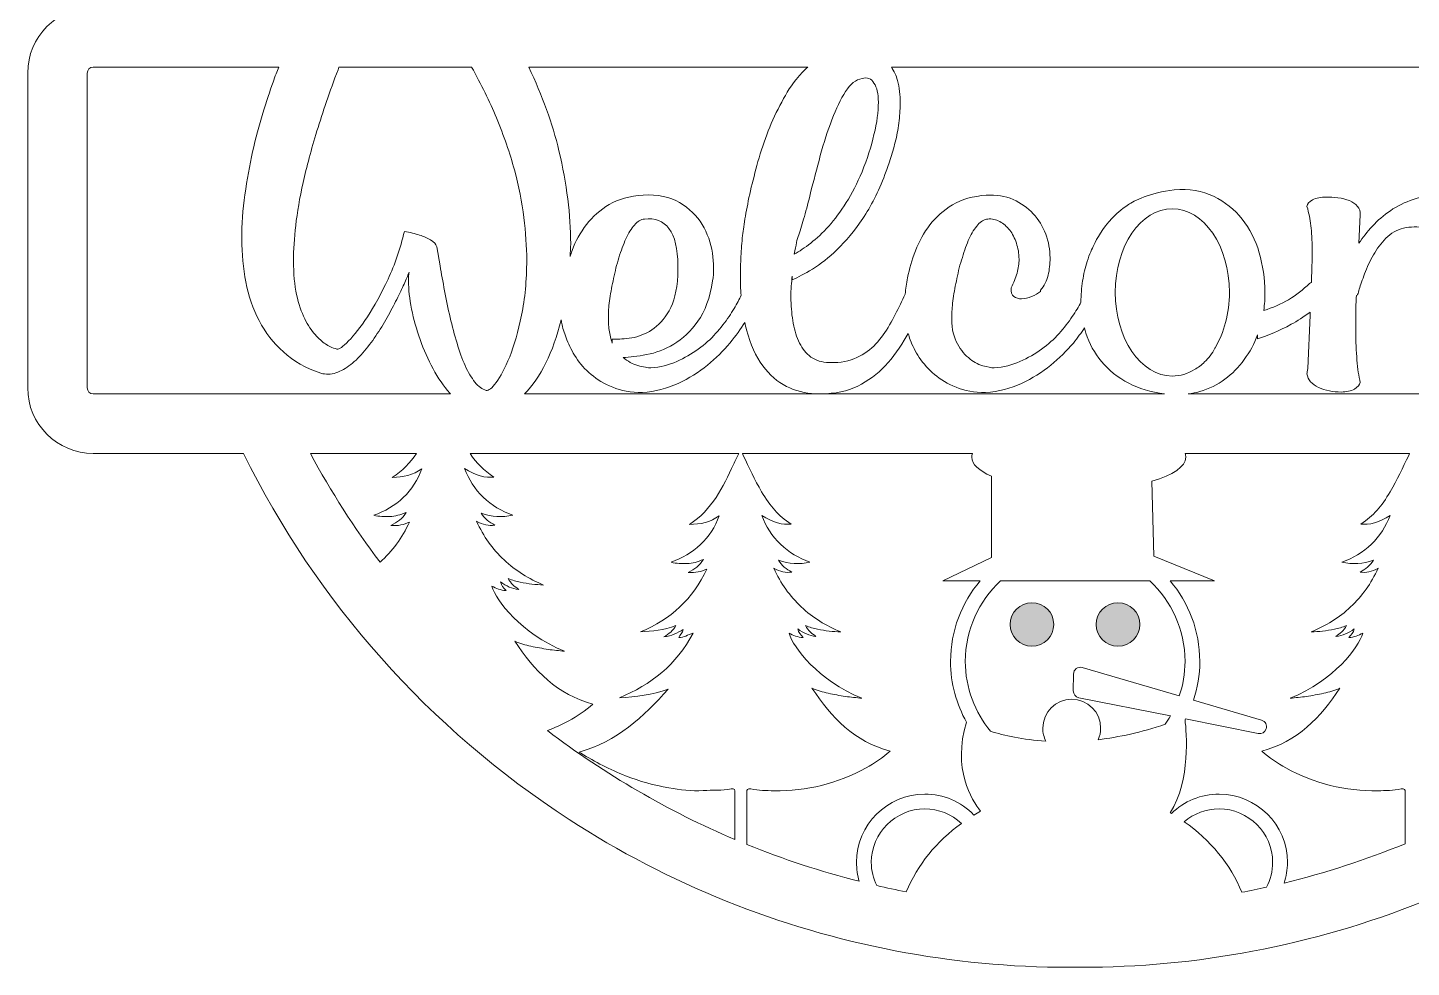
# Model space of a CAD drawing. Extents: x 64 to 1936, y -1904 to -95.
# Drawn here: x 64 to 1301, y -1904 to -1065 of the extents above; entities that cross this region are included whole.
import ezdxf

# ---------------------------------------------------------------- set-up
doc = ezdxf.new("R2010")
doc.units = 0
doc.header["$MEASUREMENT"] = 0
doc.layers.add('Layer 1', color=7, linetype='Continuous')

# ---------------------------------------------------------------- blocks, each defined once
blk = doc.blocks.new('block 2')
at = {"layer": 'Layer 1', "true_color": 0xffffff}
h = blk.add_hatch(color=7, dxfattribs=at)
h.dxf.hatch_style = 2
edge = h.paths.add_edge_path()
edge.add_spline(control_points=[(961.7, -1578.3), (950.9, -1578.3), (942.2, -1587), (942.2, -1597.7), (942.2, -1608.5), (950.9, -1617.2), (961.7, -1617.2), (972.5, -1617.2), (981.2, -1608.5), (981.2, -1597.7), (981.2, -1587), (972.5, -1578.3), (961.7, -1578.3)], knot_values=[0, 0, 0, 0, 1, 1, 1, 2, 2, 2, 3, 3, 3, 4, 4, 4, 4], degree=3, periodic=1)
h = blk.add_hatch(color=7, dxfattribs=at)
h.dxf.hatch_style = 2
edge = h.paths.add_edge_path()
edge.add_spline(control_points=[(1038.6, -1617.2), (1049.3, -1617.2), (1058.1, -1608.5), (1058.1, -1597.7), (1058.1, -1587), (1049.3, -1578.3), (1038.6, -1578.3), (1027.8, -1578.3), (1019.1, -1587), (1019.1, -1597.7), (1019.1, -1608.5), (1027.8, -1617.2), (1038.6, -1617.2)], knot_values=[0, 0, 0, 0, 1, 1, 1, 2, 2, 2, 3, 3, 3, 4, 4, 4, 4], degree=3, periodic=1)
at = {"layer": 'Layer 1', "lineweight": 0}
for points, knots in [([(1877.9, -1046.5), (1877.9, -1046.5), (1827.6, -1046.5), (1827.6, -1046.5), (1819.9, -859), (1749.7, -682.5), (1627, -541.7), (1624.5, -532.1), (1620.7, -522.5), (1615.3, -512.7), (1615.3, -512.7), (1604, -481.2), (1560.9, -473.8), (1559.8, -473.6), (1558.6, -473.4), (1557.5, -473.3), (1511.5, -467), (1517.2, -410.7), (1439, -420.5), (1408, -424.3), (1376.1, -377.2), (1335.3, -326.6), (1275.7, -252.5), (1197, -170.9), (1074.5, -229.9), (1068.3, -216), (1063.4, -202.5), (1062.1, -192.2), (1062.1, -192.2), (1062.1, -192.2), (1062.1, -192.1), (1063.8, -189.7), (1065.4, -187.1), (1066.8, -184.4), (1066.9, -184.3), (1066.9, -184.2), (1066.9, -184.1), (1068.2, -181.5), (1069.3, -178.8), (1070.3, -176), (1070.4, -175.6), (1070.6, -175.1), (1070.7, -174.7), (1070.9, -174), (1071.2, -173.3), (1071.3, -172.6), (1079.8, -140.4), (1060.7, -107.5), (1028.5, -98.9), (1014.7, -95.3), (1000.8, -96.8), (988.7, -102.2), (988.5, -102.2), (988.3, -102.3), (988.2, -102.4), (987.7, -102.6), (987.2, -102.8), (986.7, -103.1), (986.3, -103.3), (985.8, -103.5), (985.3, -103.8), (985.3, -103.8), (985.3, -103.8), (985.2, -103.8), (961.5, -116.1), (948.2, -143.2), (954.3, -170.4), (955.9, -177.8), (958.9, -184.5), (962.8, -190.4), (961.1, -200.7), (955.7, -213.9), (949, -227.5), (825.3, -162.3), (742.5, -247.3), (679.6, -320.6), (639.4, -367.4), (607.3, -409.4), (577.7, -404.6), (504.6, -392.7), (503.4, -442), (465.1, -451.6), (462.7, -452.3), (460.1, -452.7), (457.4, -453), (411.2, -457.5), (398.2, -490.2), (398.2, -490.2), (389.7, -504.3), (384.6, -518.2), (382.3, -532), (254.5, -674.5), (181.2, -854.7), (173.3, -1046.5), (173.3, -1046.5), (122.9, -1046.5), (122.9, -1046.5), (90.7, -1046.5), (64.4, -1072.8), (64.4, -1105.1), (64.4, -1105.1), (64.4, -1386.4), (64.4, -1386.4), (64.4, -1418.7), (90.7, -1445), (122.9, -1445), (122.9, -1445), (257.2, -1445), (257.2, -1445), (322.8, -1578), (423.2, -1690.8), (548.1, -1771.9), (637.3, -1829.7), (736.1, -1869.4), (839.6, -1889.2), (890.6, -1899), (942.8, -1904), (995.5, -1904), (997.2, -1904), (998.8, -1904), (1000.4, -1903.9), (1002.1, -1904), (1003.7, -1904), (1005.3, -1904), (1057.2, -1904), (1108.6, -1899.2), (1158.9, -1889.6), (1263.2, -1870), (1362.8, -1830.2), (1452.7, -1771.9), (1577.7, -1690.8), (1678, -1578), (1743.6, -1445), (1743.6, -1445), (1877.9, -1445), (1877.9, -1445), (1910.2, -1445), (1936.4, -1418.7), (1936.4, -1386.4), (1936.4, -1386.4), (1936.4, -1105.1), (1936.4, -1105.1), (1936.4, -1072.8), (1910.2, -1046.5), (1877.9, -1046.5)], [0, 0, 0, 0, 1, 1, 1, 2, 2, 2, 3, 3, 3, 4, 4, 4, 5, 5, 5, 6, 6, 6, 7, 7, 7, 8, 8, 8, 9, 9, 9, 10, 10, 10, 11, 11, 11, 12, 12, 12, 13, 13, 13, 14, 14, 14, 15, 15, 15, 16, 16, 16, 17, 17, 17, 18, 18, 18, 19, 19, 19, 20, 20, 20, 21, 21, 21, 22, 22, 22, 23, 23, 23, 24, 24, 24, 25, 25, 25, 26, 26, 26, 27, 27, 27, 28, 28, 28, 29, 29, 29, 30, 30, 30, 31, 31, 31, 32, 32, 32, 33, 33, 33, 34, 34, 34, 35, 35, 35, 36, 36, 36, 37, 37, 37, 38, 38, 38, 39, 39, 39, 40, 40, 40, 41, 41, 41, 42, 42, 42, 43, 43, 43, 44, 44, 44, 45, 45, 45, 46, 46, 46, 47, 47, 47, 48, 48, 48, 48]), ([(122.9, -1391.7), (120, -1391.7), (117.6, -1389.3), (117.6, -1386.4), (117.6, -1386.4), (117.6, -1105.1), (117.6, -1105.1), (117.6, -1102.2), (120, -1099.8), (122.9, -1099.8), (122.9, -1099.8), (288.7, -1099.8), (288.7, -1099.8), (287.2, -1103.6), (285.5, -1107.9), (283.6, -1113.4), (280.8, -1121.2), (277.7, -1130.5), (274.4, -1141.1), (271.1, -1151.8), (268.1, -1163.2), (265.4, -1175.5), (262.7, -1187.7), (260.4, -1200.5), (258.5, -1213.8), (256.6, -1227.2), (255.7, -1240.4), (255.7, -1253.5), (255.7, -1266.5), (256.9, -1279.3), (259.2, -1291.7), (261.6, -1304.2), (265.6, -1315.7), (271.1, -1326.3), (276.6, -1336.9), (283.9, -1346.2), (292.9, -1354.3), (301.8, -1362.5), (313, -1368.8), (326.4, -1373.3), (330.8, -1374.5), (335.3, -1374.4), (339.8, -1372.9), (344.4, -1371.4), (348.8, -1368.9), (353.1, -1365.6), (357.3, -1362.2), (361.5, -1358.1), (365.4, -1353.3), (369.4, -1348.5), (373.2, -1343.4), (376.8, -1337.9), (380.4, -1332.5), (383.7, -1327), (386.8, -1321.3), (389.8, -1315.7), (392.6, -1310.4), (395.1, -1305.4), (397.5, -1300.5), (399.6, -1296), (401.4, -1292.1), (403.1, -1288.2), (404.4, -1285.2), (405.2, -1283.1), (404.9, -1284.4), (404.7, -1285.6), (404.7, -1286.9), (404.7, -1288.1), (404.7, -1289.4), (404.7, -1290.8), (404.7, -1298.5), (405.6, -1306.9), (407.4, -1316), (409.2, -1325), (411.8, -1334.1), (415, -1343.2), (418.2, -1352.3), (422.1, -1361), (426.6, -1369.3), (431.1, -1377.6), (436.1, -1384.8), (441.5, -1391), (441.8, -1391.3), (442, -1391.5), (442.3, -1391.7), (442.3, -1391.7), (122.9, -1391.7), (122.9, -1391.7)], [0, 0, 0, 0, 1, 1, 1, 2, 2, 2, 3, 3, 3, 4, 4, 4, 5, 5, 5, 6, 6, 6, 7, 7, 7, 8, 8, 8, 9, 9, 9, 10, 10, 10, 11, 11, 11, 12, 12, 12, 13, 13, 13, 14, 14, 14, 15, 15, 15, 16, 16, 16, 17, 17, 17, 18, 18, 18, 19, 19, 19, 20, 20, 20, 21, 21, 21, 22, 22, 22, 23, 23, 23, 24, 24, 24, 25, 25, 25, 26, 26, 26, 27, 27, 27, 28, 28, 28, 29, 29, 29, 29]), ([(303.9, -1241.3), (305.2, -1229.7), (307.4, -1216.9), (310.5, -1202.9), (313.7, -1188.9), (317.8, -1173.5), (322.9, -1156.8), (328, -1140.1), (334.3, -1121.9), (341.7, -1102.2), (342, -1101.4), (342.2, -1100.5), (342.3, -1099.8), (342.3, -1099.8), (461, -1099.8), (461, -1099.8), (469.6, -1115.3), (477.2, -1130.5), (483.2, -1145.1), (489.9, -1161.2), (495.2, -1176.7), (499.3, -1191.6), (503.3, -1206.4), (506.1, -1220.6), (507.8, -1234.1), (509.4, -1247.5), (510.3, -1260.3), (510.3, -1272.2), (510.3, -1290.4), (508.7, -1306.8), (505.7, -1321.4), (502.6, -1336.1), (499.1, -1348.4), (495.1, -1358.5), (491, -1368.7), (487, -1376.3), (483.1, -1381.6), (479.1, -1386.8), (476.2, -1389.1), (474.2, -1388.6), (470.5, -1387.6), (467.2, -1385.2), (464, -1381.2), (460.9, -1377.3), (458, -1372.4), (455.3, -1366.5), (452.5, -1360.6), (450.1, -1353.9), (448, -1346.5), (445.8, -1339.1), (443.8, -1331.3), (441.9, -1323.4), (440, -1315.4), (438.3, -1307.5), (436.9, -1299.6), (435.4, -1291.6), (434, -1284.3), (432.9, -1277.4), (432.9, -1277.4), (429.9, -1260.3), (429.9, -1260.3), (429.3, -1257.9), (427.4, -1255.9), (424.4, -1254.2), (421.3, -1252.4), (418.1, -1251), (414.6, -1249.9), (410.5, -1248.6), (406, -1247.5), (401, -1246.6), (397.4, -1262), (392.5, -1276.3), (386.4, -1289.2), (380.3, -1302.2), (374.2, -1313.4), (368, -1322.8), (361.8, -1332.1), (356.2, -1339.4), (351.1, -1344.5), (346, -1349.7), (342.6, -1352.1), (340.9, -1351.8), (340.8, -1351.8), (339.7, -1351.5), (337.7, -1350.9), (335.7, -1350.3), (333.3, -1349), (330.4, -1347.1), (327.6, -1345.2), (324.5, -1342.4), (321.2, -1338.8), (317.9, -1335.3), (314.8, -1330.5), (311.9, -1324.6), (309, -1318.7), (306.6, -1311.5), (304.7, -1303.1), (302.8, -1294.6), (301.9, -1284.5), (301.9, -1272.6), (301.9, -1263.3), (302.5, -1252.8), (303.9, -1241.3)], [0, 0, 0, 0, 1, 1, 1, 2, 2, 2, 3, 3, 3, 4, 4, 4, 5, 5, 5, 6, 6, 6, 7, 7, 7, 8, 8, 8, 9, 9, 9, 10, 10, 10, 11, 11, 11, 12, 12, 12, 13, 13, 13, 14, 14, 14, 15, 15, 15, 16, 16, 16, 17, 17, 17, 18, 18, 18, 19, 19, 19, 20, 20, 20, 21, 21, 21, 22, 22, 22, 23, 23, 23, 24, 24, 24, 25, 25, 25, 26, 26, 26, 27, 27, 27, 28, 28, 28, 29, 29, 29, 30, 30, 30, 31, 31, 31, 32, 32, 32, 33, 33, 33, 34, 34, 34, 34]), ([(752.7, -1108.8), (747.2, -1115.4), (742.3, -1122.9), (738.1, -1131), (733.6, -1139.3), (729.7, -1147.8), (726.1, -1156.8), (722.6, -1165.8), (719.6, -1175), (716.9, -1184.2), (714.5, -1193.3), (712.2, -1202), (710.2, -1210.3), (708.4, -1218.5), (706.9, -1226.1), (705.7, -1233), (704.7, -1239.8), (703.7, -1245.6), (703.1, -1250.2), (702.5, -1256.5), (702.1, -1262.8), (701.7, -1268.9), (701.4, -1275.1), (701.2, -1280.9), (701.2, -1286.5), (701.2, -1292.5), (701.4, -1298.2), (701.9, -1303.7), (701.2, -1305.4), (700.2, -1307.1), (699.2, -1309.1), (697, -1313.2), (694.3, -1317.8), (691.1, -1322.7), (687.6, -1327.6), (683.8, -1332.7), (679.1, -1337.8), (674.6, -1342.9), (669.5, -1347.5), (663.6, -1351.7), (657.7, -1356), (651.4, -1359.7), (644.3, -1362.7), (637.2, -1366), (629.6, -1367.8), (621.3, -1368.5), (618.5, -1368.5), (614.6, -1367.8), (609.7, -1366.5), (604.8, -1365.1), (600.4, -1362.6), (596.5, -1359.2), (602.2, -1359), (609.3, -1358.2), (617.4, -1356.6), (625.6, -1355.3), (633.7, -1352), (641.6, -1347.3), (649.6, -1342.5), (656.9, -1335.7), (663.2, -1326.9), (669.7, -1317.9), (674, -1305.9), (676.4, -1290.9), (677.6, -1283.5), (677.6, -1275.1), (676.2, -1266), (674.8, -1256.8), (671.8, -1248.3), (667.1, -1240.3), (662.2, -1232.5), (655.5, -1226.1), (646.9, -1220.8), (638.4, -1215.7), (627.4, -1213.5), (614.2, -1214.2), (602.4, -1214.9), (592.2, -1217.8), (584.1, -1222.5), (575.9, -1227.4), (569.2, -1233.4), (563.7, -1240.5), (558.2, -1247.6), (554, -1255.3), (550.9, -1263.6), (550.2, -1265.5), (549.7, -1267.3), (549, -1269.1), (549.1, -1265.2), (549.6, -1261.6), (549.6, -1257.6), (549.6, -1231.9), (546.1, -1204.2), (539.1, -1174.7), (533.3, -1150.3), (524.2, -1125.4), (512.2, -1099.8), (512.2, -1099.8), (761.5, -1099.8), (761.5, -1099.8), (758.4, -1102.5), (755.5, -1105.5), (752.7, -1108.8)], [0, 0, 0, 0, 1, 1, 1, 2, 2, 2, 3, 3, 3, 4, 4, 4, 5, 5, 5, 6, 6, 6, 7, 7, 7, 8, 8, 8, 9, 9, 9, 10, 10, 10, 11, 11, 11, 12, 12, 12, 13, 13, 13, 14, 14, 14, 15, 15, 15, 16, 16, 16, 17, 17, 17, 18, 18, 18, 19, 19, 19, 20, 20, 20, 21, 21, 21, 22, 22, 22, 23, 23, 23, 24, 24, 24, 25, 25, 25, 26, 26, 26, 27, 27, 27, 28, 28, 28, 29, 29, 29, 30, 30, 30, 31, 31, 31, 32, 32, 32, 33, 33, 33, 34, 34, 34, 34]), ([(1883.2, -1386.4), (1883.2, -1389.3), (1880.8, -1391.7), (1877.9, -1391.7), (1877.9, -1391.7), (1101.4, -1391.7), (1101.4, -1391.7), (1104.9, -1391.2), (1108.4, -1390.7), (1111.7, -1389.7), (1120.1, -1387.2), (1127.4, -1383.4), (1134.1, -1378.7), (1140.6, -1373.8), (1146.5, -1368), (1151.4, -1361), (1156.5, -1354.3), (1160.3, -1347), (1163.4, -1339), (1163.4, -1339), (1163.4, -1342.5), (1163.4, -1342.5), (1172.6, -1339.8), (1182.7, -1335.4), (1193.3, -1329.6), (1198.8, -1326.6), (1204.3, -1323), (1210.4, -1318.8), (1210.4, -1318.8), (1210.4, -1321.3), (1210.4, -1321.3), (1210.4, -1321.3), (1208.1, -1369), (1208.1, -1369), (1208.1, -1370), (1207.9, -1371), (1207.7, -1371.9), (1207.5, -1372.7), (1207.5, -1373.4), (1207.5, -1373.8), (1207.7, -1376.5), (1208.8, -1378.9), (1210.6, -1380.9), (1212.4, -1382.8), (1214.9, -1384.5), (1217.7, -1386), (1220.8, -1387.4), (1223.8, -1388.4), (1227.5, -1389), (1230.9, -1389.7), (1234.4, -1390.1), (1238.1, -1390.1), (1242.7, -1390.1), (1246.8, -1389.2), (1249.8, -1387.4), (1252.9, -1385.5), (1254.7, -1383.6), (1255.1, -1381.6), (1253.7, -1376), (1252.7, -1369.4), (1252.1, -1361.5), (1251.5, -1353.7), (1251.1, -1344.9), (1251.1, -1335.1), (1251.1, -1335.1), (1251.1, -1319.1), (1251.1, -1319.1), (1251.1, -1314.4), (1251.3, -1309.3), (1251.7, -1303.8), (1252.5, -1303.5), (1253.1, -1302.5), (1253.5, -1300.8), (1253.9, -1299.1), (1254.5, -1297.2), (1255.1, -1295.3), (1256.6, -1290.9), (1258.4, -1286), (1260.6, -1280.2), (1263.1, -1274.5), (1265.9, -1269), (1269.2, -1263.6), (1272.6, -1258.2), (1276.7, -1253.6), (1281.6, -1249.7), (1286.3, -1245.8), (1292, -1243.6), (1298.5, -1242.9), (1305.2, -1242.2), (1310.9, -1242.7), (1315.3, -1244.4), (1319.8, -1246.1), (1323.3, -1248.8), (1325.9, -1252.4), (1328.6, -1256.1), (1330.4, -1260.5), (1331.4, -1265.6), (1332.4, -1270.9), (1332.8, -1276.5), (1332.8, -1282.3), (1332.8, -1289.1), (1332.6, -1296), (1332, -1303.2), (1331.6, -1310.5), (1330.8, -1317.8), (1329.8, -1325.2), (1329.2, -1331.7), (1328.4, -1338.1), (1327.6, -1344.1), (1326.5, -1350.2), (1326.1, -1356), (1326.1, -1361.5), (1326.1, -1363.9), (1326.1, -1366.3), (1326.3, -1368.7), (1326.5, -1371), (1326.9, -1373.1), (1327.6, -1375), (1327.3, -1377.7), (1328.2, -1379.9), (1330.2, -1381.7), (1332, -1383.6), (1334.3, -1385.1), (1337.3, -1386.5), (1340.2, -1387.7), (1343.4, -1388.5), (1347.1, -1389.2), (1350.7, -1389.7), (1354.2, -1390.1), (1357.5, -1390.1), (1362.5, -1390.1), (1366.6, -1389.2), (1370.1, -1387.4), (1373.5, -1385.5), (1375.4, -1383.6), (1375.8, -1381.6), (1374.7, -1377.8), (1373.9, -1373.6), (1373.3, -1368.7), (1372.7, -1363.8), (1372.3, -1358.8), (1371.9, -1353.9), (1372.1, -1350.3), (1372.3, -1346.1), (1372.9, -1341.3), (1373.3, -1336.6), (1373.9, -1331.7), (1374.5, -1326.7), (1374.5, -1326.7), (1377.8, -1304.9), (1377.8, -1304.9), (1377.8, -1304.9), (1377.8, -1306.7), (1377.8, -1306.7), (1378.2, -1305.5), (1378.6, -1304), (1379, -1302), (1379.6, -1300.1), (1380.4, -1298.1), (1381.5, -1295.9), (1382.9, -1291.6), (1384.7, -1286.7), (1386.9, -1280.9), (1389, -1275.1), (1391.8, -1269.4), (1395.3, -1263.9), (1398.7, -1258.5), (1403, -1253.8), (1407.9, -1249.7), (1412.8, -1245.6), (1418.9, -1243.4), (1426, -1242.9), (1432.7, -1242.2), (1438.4, -1242.6), (1442.7, -1244.1), (1447.2, -1245.8), (1450.6, -1248.2), (1453.3, -1251.2), (1455.7, -1254.4), (1457.5, -1258.3), (1458.6, -1262.9), (1459.6, -1267.3), (1460.2, -1272.3), (1460.2, -1277.7), (1460.2, -1282.3), (1460, -1287.2), (1459.4, -1292.5), (1459, -1297.6), (1458.3, -1302.8), (1457.7, -1307.7), (1457.3, -1313.3), (1456.7, -1318.8), (1456.3, -1324.2), (1455.7, -1329.6), (1455.5, -1335.1), (1455.5, -1340.2), (1455.5, -1347.1), (1455.9, -1353.6), (1456.9, -1359.5), (1457.7, -1365.5), (1459.6, -1370.9), (1461.8, -1375.5), (1464.2, -1380), (1467.5, -1383.8), (1471.8, -1386.5), (1476, -1389.4), (1481.5, -1391.1), (1488.5, -1391.6), (1499.2, -1392.3), (1509.2, -1391.1), (1518.4, -1387.9), (1527.5, -1384.6), (1535.6, -1380.4), (1543.2, -1374.8), (1550.5, -1369.4), (1557, -1363.2), (1562.5, -1356.3), (1566.4, -1351.5), (1569.8, -1346.8), (1572.9, -1342), (1573.1, -1342.7), (1573.1, -1343), (1573.3, -1343.6), (1575.3, -1348.6), (1578, -1353.9), (1581.6, -1359.3), (1585.1, -1364.8), (1589.5, -1369.7), (1594.8, -1374.3), (1600.3, -1379), (1606.6, -1382.8), (1614.2, -1385.8), (1621.7, -1388.9), (1630.4, -1390.4), (1640.6, -1390.6), (1652.2, -1389.7), (1663, -1387), (1672.7, -1382.4), (1682.5, -1377.8), (1691.1, -1372.4), (1698.8, -1366.1), (1706.5, -1360), (1713.2, -1353.2), (1719.1, -1346.3), (1724.8, -1339.1), (1729.7, -1332.4), (1733.6, -1326.2), (1737.4, -1320), (1740.3, -1314.7), (1742.3, -1310.3), (1744.1, -1305.9), (1745.2, -1303.2), (1745.2, -1302.3), (1745, -1301.3), (1744.1, -1300.4), (1742.7, -1299.8), (1741.3, -1299.2), (1739.7, -1298.7), (1738, -1298.6), (1736.4, -1298.2), (1734.8, -1298.2), (1733.4, -1298.4), (1731.9, -1298.6), (1731.1, -1298.9), (1730.9, -1299.2), (1730.1, -1301.6), (1728.5, -1304.9), (1726.4, -1309.1), (1724.2, -1313.2), (1721.4, -1317.8), (1718.1, -1322.7), (1714.8, -1327.6), (1710.8, -1332.7), (1706.3, -1337.8), (1701.6, -1342.9), (1696.5, -1347.5), (1690.6, -1351.7), (1684.9, -1356), (1678.4, -1359.7), (1671.5, -1362.7), (1664.4, -1366), (1656.7, -1367.8), (1648.3, -1368.5), (1645.5, -1368.5), (1641.6, -1367.8), (1636.7, -1366.5), (1631.9, -1365.1), (1627.4, -1362.6), (1623.5, -1359.2), (1629.4, -1359), (1636.3, -1358.2), (1644.5, -1356.6), (1652.8, -1355.3), (1660.7, -1352), (1668.9, -1347.3), (1676.8, -1342.5), (1683.9, -1335.7), (1690.4, -1326.9), (1696.7, -1317.9), (1701.2, -1305.9), (1703.5, -1290.9), (1704.7, -1283.5), (1704.7, -1275.1), (1703.3, -1266), (1702, -1256.8), (1699, -1248.3), (1694.1, -1240.3), (1689.4, -1232.5), (1682.7, -1226.1), (1674.2, -1220.8), (1665.4, -1215.7), (1654.4, -1213.5), (1641.2, -1214.2), (1629.4, -1214.9), (1619.4, -1217.8), (1611.3, -1222.5), (1603, -1227.4), (1596.3, -1233.4), (1590.8, -1240.5), (1585.5, -1247.6), (1581.2, -1255.3), (1578, -1263.6), (1574.7, -1271.9), (1572.5, -1279.9), (1571, -1287.7), (1569.4, -1295.5), (1568.6, -1302.6), (1568.4, -1308.8), (1568.2, -1309.1), (1568.2, -1309.1), (1568.2, -1309.4), (1567.8, -1310.5), (1567.4, -1311.3), (1567, -1312.5), (1564.1, -1317.6), (1560.9, -1323.5), (1557.2, -1330.1), (1553.3, -1336.6), (1548.7, -1342.9), (1543.6, -1348.5), (1538.3, -1354.3), (1532.6, -1359), (1526.3, -1362.7), (1520, -1366.5), (1513.1, -1367.8), (1505.5, -1367.1), (1500.9, -1366.6), (1498.4, -1363.4), (1498.4, -1357.3), (1498.4, -1353.6), (1498.8, -1349.2), (1499.6, -1344.2), (1500.2, -1339.3), (1501.1, -1334.1), (1501.9, -1328.3), (1502.9, -1320.8), (1503.9, -1313), (1504.9, -1304.9), (1505.7, -1296.7), (1506.1, -1288.4), (1506.1, -1279.9), (1506.1, -1271.2), (1505.5, -1263.1), (1504.1, -1255.1), (1502.7, -1247.3), (1499.8, -1240.3), (1496.2, -1234.4), (1492.3, -1228.5), (1487, -1223.5), (1480.3, -1220), (1473.4, -1216.4), (1464.9, -1214.4), (1454.3, -1214.2), (1444.1, -1214.2), (1435, -1215.7), (1426.8, -1218.6), (1418.7, -1221.3), (1411.6, -1225.1), (1405.5, -1229.7), (1399.2, -1234.1), (1393.9, -1239.2), (1389.4, -1244.9), (1384.9, -1250.7), (1381.3, -1256.3), (1378.4, -1261.7), (1378.4, -1261.7), (1378.4, -1263.4), (1378.4, -1263.4), (1377.4, -1256.8), (1375.8, -1250.5), (1373.5, -1244.6), (1371.3, -1238.8), (1368.2, -1233.6), (1364.2, -1229.1), (1360.1, -1224.7), (1355, -1221.3), (1349.1, -1218.6), (1343, -1215.9), (1335.7, -1214.4), (1326.9, -1214.2), (1318, -1214.2), (1309.9, -1215.6), (1302.3, -1218.1), (1295, -1220.5), (1288.1, -1223.9), (1282, -1228.1), (1275.9, -1232.2), (1270.6, -1236.8), (1265.9, -1241.9), (1261.2, -1247), (1257.2, -1252.1), (1253.9, -1257.1), (1253.9, -1257.1), (1255.1, -1231.9), (1255.1, -1231.9), (1255.3, -1228.8), (1254.5, -1226.3), (1252.7, -1224.2), (1250.7, -1222), (1248.2, -1220.5), (1245.4, -1219.1), (1242.3, -1217.9), (1238.9, -1217.1), (1235.2, -1216.6), (1231.5, -1216.1), (1227.9, -1215.9), (1224.6, -1215.9), (1219.9, -1215.9), (1215.9, -1216.7), (1212.4, -1218.5), (1209.2, -1220.2), (1207.5, -1222), (1207.5, -1224.2), (1208.4, -1227.3), (1209, -1230.2), (1209.6, -1233), (1210, -1235.8), (1210.6, -1238.6), (1211, -1241.5), (1211.4, -1244.4), (1211.6, -1247.6), (1211.8, -1251.2), (1212, -1254.6), (1212.2, -1258.7), (1212.2, -1263.4), (1212.2, -1269.7), (1212, -1277.5), (1211.6, -1286.7), (1211.6, -1288.4), (1211.6, -1290.4), (1211.4, -1292.3), (1210.8, -1292.5), (1210.2, -1292.8), (1209.8, -1293.1), (1204.1, -1298.7), (1197.8, -1303.5), (1191.1, -1307.6), (1184.1, -1311.5), (1176.8, -1314.7), (1168.9, -1317.4), (1169.3, -1314.5), (1169.5, -1311.8), (1169.7, -1309.1), (1169.9, -1306.5), (1169.9, -1303.7), (1169.9, -1300.8), (1169.9, -1288.7), (1168.1, -1277.2), (1164.8, -1265.6), (1161.4, -1254.3), (1156.3, -1244.2), (1149.6, -1235.6), (1142.6, -1226.9), (1134.3, -1220.2), (1124.1, -1215.2), (1114, -1210.3), (1102.2, -1208.4), (1088.9, -1209.6), (1067.1, -1211.6), (1052.3, -1219.8), (1048.1, -1222.5), (1040.9, -1227.1), (1036.5, -1231.6), (1033.5, -1234.7), (1024.5, -1244), (1020, -1252.9), (1016.9, -1259), (1015.5, -1261.8), (1013.2, -1266.9), (1011, -1273.4), (1009.2, -1278.9), (1008, -1284.7), (1007, -1290.9), (1006, -1297), (1005.5, -1303.5), (1005.5, -1309.8), (1003.5, -1313.9), (1000.9, -1318.1), (997.8, -1322.7), (994.6, -1327.6), (990.5, -1332.7), (986, -1337.8), (981.3, -1342.9), (976.3, -1347.5), (970.4, -1351.7), (964.7, -1356), (958.2, -1359.7), (951, -1362.7), (944.1, -1366), (936.4, -1367.8), (928, -1368.5), (925.6, -1368.5), (922.2, -1367.8), (917.7, -1366.6), (913.2, -1365.3), (908.9, -1362.9), (904.9, -1359.3), (900.6, -1355.8), (897.1, -1351), (894.1, -1344.9), (891, -1338.8), (889.8, -1331), (890.2, -1321.3), (890.2, -1317.2), (890.6, -1312.3), (891.4, -1306.5), (892.2, -1300.8), (893.3, -1294.8), (894.7, -1288.6), (895.9, -1282.3), (897.5, -1276), (899.6, -1269.9), (901.4, -1263.6), (903.4, -1258), (905.7, -1252.9), (907.9, -1248), (910.6, -1243.9), (913.4, -1240.7), (916, -1237.5), (919.1, -1235.8), (922.2, -1235.6), (926, -1235.2), (929.5, -1235.9), (932.9, -1237.8), (936.4, -1239.7), (939.2, -1242.2), (941.9, -1245.4), (944.3, -1248.7), (946.4, -1252.6), (947.8, -1257.1), (949.4, -1261.6), (950.2, -1266.3), (950.2, -1271.4), (950.2, -1275.3), (949.6, -1279.6), (948.4, -1283.8), (947.2, -1288.2), (945.3, -1292.6), (943.1, -1297), (942.9, -1300.8), (943.7, -1303.3), (945.5, -1304.7), (947.4, -1306.2), (949.8, -1306.9), (952.5, -1306.9), (955.3, -1306.7), (958.4, -1306), (961.4, -1304.7), (964.5, -1303.5), (967.1, -1302), (969.5, -1300.3), (969.5, -1300.3), (969.5, -1299.2), (969.5, -1299.2), (972.8, -1295.2), (975, -1290.8), (976.3, -1285.8), (977.3, -1280.9), (977.9, -1275.7), (977.9, -1270.1), (977.9, -1263.1), (976.7, -1256), (974, -1249), (971.4, -1242.2), (967.7, -1236.1), (962.8, -1230.8), (958, -1225.6), (952.1, -1221.3), (944.9, -1218.1), (937.8, -1215), (929.9, -1213.7), (920.9, -1214.2), (909.1, -1215.2), (899.2, -1217.9), (890.8, -1222.9), (882.7, -1227.6), (876, -1233.7), (870.5, -1240.7), (865.2, -1247.8), (860.9, -1255.6), (857.7, -1263.9), (854.4, -1272.3), (852.2, -1280.2), (850.5, -1288), (849.7, -1293.3), (848.9, -1298.1), (848.5, -1302.6), (848.1, -1303.5), (847.5, -1304.2), (847.3, -1305), (845.9, -1307.9), (844.7, -1310.8), (843.2, -1314), (840, -1320.1), (836.7, -1326.2), (833.3, -1332.4), (829.6, -1338.6), (825.3, -1344.2), (820.4, -1349), (815.6, -1353.7), (809.5, -1357.5), (802.7, -1360.4), (795.8, -1363.2), (787.7, -1364.3), (778.1, -1363.6), (771.8, -1363.1), (766.7, -1361), (762.7, -1357.6), (758.6, -1354.1), (755.6, -1349.7), (753.1, -1344.4), (750.7, -1339), (749, -1333), (748, -1326.2), (747, -1319.5), (746.4, -1312.5), (746.4, -1305.4), (746.4, -1302), (746.4, -1298.7), (746.6, -1295.5), (747, -1292.5), (747.2, -1289.4), (747.6, -1286.5), (747.6, -1286.5), (747.6, -1289.9), (747.6, -1289.9), (752.7, -1287.7), (758.6, -1284.5), (765.7, -1280.2), (772.8, -1275.8), (780.2, -1270.1), (787.7, -1262.8), (795.4, -1255.3), (803, -1246.3), (810.5, -1235.2), (817.8, -1224.4), (824.5, -1211.3), (830.4, -1195.9), (831.8, -1191.8), (833.5, -1187.4), (835.1, -1182.5), (836.7, -1177.5), (838.1, -1172.3), (839.6, -1166.8), (841, -1161.4), (842, -1155.8), (842.8, -1149.9), (843.6, -1143.9), (844, -1138.2), (844, -1132.2), (844, -1124.9), (843.2, -1118.1), (841.6, -1111.7), (840.5, -1107.2), (838.5, -1103.3), (836.1, -1099.8), (836.1, -1099.8), (1877.9, -1099.8), (1877.9, -1099.8), (1880.8, -1099.8), (1883.2, -1102.2), (1883.2, -1105.1), (1883.2, -1105.1), (1883.2, -1386.4), (1883.2, -1386.4)], [0, 0, 0, 0, 1, 1, 1, 2, 2, 2, 3, 3, 3, 4, 4, 4, 5, 5, 5, 6, 6, 6, 7, 7, 7, 8, 8, 8, 9, 9, 9, 10, 10, 10, 11, 11, 11, 12, 12, 12, 13, 13, 13, 14, 14, 14, 15, 15, 15, 16, 16, 16, 17, 17, 17, 18, 18, 18, 19, 19, 19, 20, 20, 20, 21, 21, 21, 22, 22, 22, 23, 23, 23, 24, 24, 24, 25, 25, 25, 26, 26, 26, 27, 27, 27, 28, 28, 28, 29, 29, 29, 30, 30, 30, 31, 31, 31, 32, 32, 32, 33, 33, 33, 34, 34, 34, 35, 35, 35, 36, 36, 36, 37, 37, 37, 38, 38, 38, 39, 39, 39, 40, 40, 40, 41, 41, 41, 42, 42, 42, 43, 43, 43, 44, 44, 44, 45, 45, 45, 46, 46, 46, 47, 47, 47, 48, 48, 48, 49, 49, 49, 50, 50, 50, 51, 51, 51, 52, 52, 52, 53, 53, 53, 54, 54, 54, 55, 55, 55, 56, 56, 56, 57, 57, 57, 58, 58, 58, 59, 59, 59, 60, 60, 60, 61, 61, 61, 62, 62, 62, 63, 63, 63, 64, 64, 64, 65, 65, 65, 66, 66, 66, 67, 67, 67, 68, 68, 68, 69, 69, 69, 70, 70, 70, 71, 71, 71, 72, 72, 72, 73, 73, 73, 74, 74, 74, 75, 75, 75, 76, 76, 76, 77, 77, 77, 78, 78, 78, 79, 79, 79, 80, 80, 80, 81, 81, 81, 82, 82, 82, 83, 83, 83, 84, 84, 84, 85, 85, 85, 86, 86, 86, 87, 87, 87, 88, 88, 88, 89, 89, 89, 90, 90, 90, 91, 91, 91, 92, 92, 92, 93, 93, 93, 94, 94, 94, 95, 95, 95, 96, 96, 96, 97, 97, 97, 98, 98, 98, 99, 99, 99, 100, 100, 100, 101, 101, 101, 102, 102, 102, 103, 103, 103, 104, 104, 104, 105, 105, 105, 106, 106, 106, 107, 107, 107, 108, 108, 108, 109, 109, 109, 110, 110, 110, 111, 111, 111, 112, 112, 112, 113, 113, 113, 114, 114, 114, 115, 115, 115, 116, 116, 116, 117, 117, 117, 118, 118, 118, 119, 119, 119, 120, 120, 120, 121, 121, 121, 122, 122, 122, 123, 123, 123, 124, 124, 124, 125, 125, 125, 126, 126, 126, 127, 127, 127, 128, 128, 128, 129, 129, 129, 130, 130, 130, 131, 131, 131, 132, 132, 132, 133, 133, 133, 134, 134, 134, 135, 135, 135, 136, 136, 136, 137, 137, 137, 138, 138, 138, 139, 139, 139, 140, 140, 140, 141, 141, 141, 142, 142, 142, 143, 143, 143, 144, 144, 144, 145, 145, 145, 146, 146, 146, 147, 147, 147, 148, 148, 148, 149, 149, 149, 150, 150, 150, 151, 151, 151, 152, 152, 152, 153, 153, 153, 154, 154, 154, 155, 155, 155, 156, 156, 156, 157, 157, 157, 158, 158, 158, 159, 159, 159, 160, 160, 160, 161, 161, 161, 162, 162, 162, 163, 163, 163, 164, 164, 164, 165, 165, 165, 166, 166, 166, 167, 167, 167, 168, 168, 168, 169, 169, 169, 170, 170, 170, 171, 171, 171, 172, 172, 172, 173, 173, 173, 174, 174, 174, 175, 175, 175, 176, 176, 176, 177, 177, 177, 178, 178, 178, 179, 179, 179, 180, 180, 180, 181, 181, 181, 182, 182, 182, 183, 183, 183, 184, 184, 184, 185, 185, 185, 186, 186, 186, 187, 187, 187, 188, 188, 188, 189, 189, 189, 190, 190, 190, 191, 191, 191, 192, 192, 192, 193, 193, 193, 194, 194, 194, 195, 195, 195, 196, 196, 196, 197, 197, 197, 198, 198, 198, 199, 199, 199, 200, 200, 200, 201, 201, 201, 202, 202, 202, 203, 203, 203, 204, 204, 204, 205, 205, 205, 206, 206, 206, 207, 207, 207, 208, 208, 208, 209, 209, 209, 210, 210, 210, 211, 211, 211, 212, 212, 212, 213, 213, 213, 214, 214, 214, 215, 215, 215, 216, 216, 216, 217, 217, 217, 218, 218, 218, 219, 219, 219, 220, 220, 220, 221, 221, 221, 222, 222, 222, 223, 223, 223, 224, 224, 224, 225, 225, 225, 226, 226, 226, 227, 227, 227, 228, 228, 228, 228]), ([(824.5, -1131.2), (824.5, -1139.7), (823.3, -1149.2), (820.6, -1160.1), (818.2, -1170.7), (814.5, -1181.8), (809.9, -1193.3), (805.6, -1203.7), (800.9, -1212.8), (795.8, -1220.8), (790.7, -1229), (785.5, -1235.9), (780.2, -1241.9), (774.7, -1248), (769.4, -1252.9), (764.1, -1257), (758.8, -1261.1), (753.7, -1264.5), (749.3, -1267), (750.3, -1262.9), (750.9, -1259.4), (751.3, -1256.6), (751.9, -1254.1), (752.5, -1251.7), (753.5, -1249.7), (754.9, -1244.9), (756.6, -1239.5), (758.4, -1233.2), (760.2, -1226.9), (762.1, -1220), (763.9, -1212.2), (766.5, -1201.6), (769.6, -1190.6), (772.6, -1178.9), (775.7, -1167.4), (779.2, -1156.7), (783, -1146.8), (786.7, -1137), (790.7, -1128.5), (795.2, -1121.7), (799.5, -1114.9), (804.4, -1111), (809.9, -1110), (814.5, -1108.6), (818.2, -1110.1), (820.6, -1114.1), (823.3, -1118), (824.5, -1123.7), (824.5, -1131.2)], [0, 0, 0, 0, 1, 1, 1, 2, 2, 2, 3, 3, 3, 4, 4, 4, 5, 5, 5, 6, 6, 6, 7, 7, 7, 8, 8, 8, 9, 9, 9, 10, 10, 10, 11, 11, 11, 12, 12, 12, 13, 13, 13, 14, 14, 14, 15, 15, 15, 16, 16, 16, 16]), ([(583.3, -1321.3), (583.3, -1317.2), (583.7, -1312.3), (584.5, -1306.5), (585.5, -1300.8), (586.5, -1294.8), (587.9, -1288.6), (589.2, -1282.3), (590.8, -1276.2), (592.6, -1270.1), (594.5, -1263.8), (596.7, -1258.2), (598.9, -1253.2), (601.2, -1248.2), (603.8, -1244.1), (606.5, -1240.9), (609.3, -1237.6), (612.4, -1235.9), (615.4, -1235.6), (625, -1234.4), (632.3, -1237.3), (637.4, -1244.1), (642.7, -1251), (645.3, -1262.1), (645.3, -1277.3), (645.3, -1277.3), (645.3, -1284.1), (645.3, -1284.1), (645.3, -1286.3), (645.1, -1288.7), (644.9, -1291.1), (643.7, -1303.7), (640.6, -1313.3), (635.9, -1320.3), (631.1, -1327.4), (625.8, -1332.5), (619.9, -1335.9), (614, -1339.3), (607.9, -1341.3), (601.8, -1342), (595.7, -1342.7), (590.8, -1343), (586.7, -1342.9), (586.7, -1342.9), (586.7, -1346.3), (586.7, -1346.3), (585.5, -1342.7), (584.5, -1339), (583.9, -1334.9), (583.3, -1330.8), (583.1, -1326.2), (583.3, -1321.3)], [0, 0, 0, 0, 1, 1, 1, 2, 2, 2, 3, 3, 3, 4, 4, 4, 5, 5, 5, 6, 6, 6, 7, 7, 7, 8, 8, 8, 9, 9, 9, 10, 10, 10, 11, 11, 11, 12, 12, 12, 13, 13, 13, 14, 14, 14, 15, 15, 15, 16, 16, 16, 17, 17, 17, 17]), ([(1036.1, -1301.1), (1036.1, -1259.7), (1059, -1226.3), (1087.1, -1226.3), (1115.4, -1226.3), (1138.2, -1259.7), (1138.2, -1301.1), (1138.2, -1320), (1133.3, -1337.3), (1125.4, -1350.5), (1125.4, -1350.7), (1125.4, -1350.8), (1125.2, -1351), (1122.7, -1355.8), (1119.7, -1359.9), (1116, -1363.2), (1113.4, -1366), (1110.3, -1368.2), (1107.1, -1369.9), (1101, -1373.8), (1094.2, -1375.8), (1087.1, -1375.8), (1059, -1375.8), (1036.1, -1342.4), (1036.1, -1301.1)], [0, 0, 0, 0, 1, 1, 1, 2, 2, 2, 3, 3, 3, 4, 4, 4, 5, 5, 5, 6, 6, 6, 7, 7, 7, 8, 8, 8, 8]), ([(1048.3, -1382.3), (1057.2, -1387.1), (1067.9, -1390), (1080.1, -1391.7), (1080.1, -1391.7), (508.4, -1391.7), (508.4, -1391.7), (515.5, -1384.4), (521.8, -1375.3), (527.4, -1364.1), (533, -1353.1), (537.4, -1340), (541.1, -1325.7), (541.3, -1326.9), (541.6, -1328.3), (542, -1330.1), (542.8, -1334.1), (544.2, -1338.6), (546.2, -1343.6), (548.1, -1348.6), (550.9, -1353.9), (554.4, -1359.3), (557.8, -1364.8), (562.3, -1369.7), (567.8, -1374.3), (573.1, -1379), (579.6, -1382.8), (587.1, -1385.8), (594.5, -1388.9), (603.4, -1390.4), (613.6, -1390.6), (625.2, -1389.7), (635.7, -1387), (645.5, -1382.4), (655.3, -1377.8), (664, -1372.4), (671.8, -1366.1), (679.3, -1360), (686.2, -1353.2), (691.9, -1346.3), (697.2, -1339.8), (701.4, -1333.7), (705.1, -1327.9), (705.7, -1330.1), (706.1, -1332.5), (706.7, -1334.6), (710.2, -1347.6), (715.1, -1358.3), (721.2, -1366.6), (727.3, -1375), (734.4, -1381.1), (742.3, -1385.1), (750.5, -1389), (759, -1391.3), (768.2, -1391.6), (781.4, -1392.1), (793, -1390.4), (802.5, -1386.3), (812.1, -1382.3), (820.6, -1376.5), (828, -1369.4), (835.1, -1362.1), (841.8, -1353.6), (847.7, -1343.7), (848.9, -1341.9), (849.9, -1339.8), (851.2, -1337.8), (851.8, -1339.8), (852.2, -1341.3), (853, -1343.6), (854.8, -1348.6), (857.7, -1353.9), (861.1, -1359.3), (864.8, -1364.8), (869.3, -1369.7), (874.6, -1374.3), (880, -1379), (886.4, -1382.8), (893.9, -1385.8), (901.4, -1388.9), (910.1, -1390.4), (920.3, -1390.6), (931.9, -1389.7), (942.7, -1387), (952.5, -1382.4), (962, -1377.8), (970.8, -1372.4), (978.5, -1366.1), (986.2, -1360), (992.9, -1353.2), (998.8, -1346.3), (1002.5, -1341.5), (1005.8, -1337.1), (1008.8, -1332.7), (1009.2, -1334.4), (1009.4, -1335.9), (1009.8, -1337.4), (1012.9, -1346.8), (1017.6, -1355.3), (1023.9, -1362.7), (1030.2, -1370.4), (1038.3, -1377), (1048.3, -1382.3)], [0, 0, 0, 0, 1, 1, 1, 2, 2, 2, 3, 3, 3, 4, 4, 4, 5, 5, 5, 6, 6, 6, 7, 7, 7, 8, 8, 8, 9, 9, 9, 10, 10, 10, 11, 11, 11, 12, 12, 12, 13, 13, 13, 14, 14, 14, 15, 15, 15, 16, 16, 16, 17, 17, 17, 18, 18, 18, 19, 19, 19, 20, 20, 20, 21, 21, 21, 22, 22, 22, 23, 23, 23, 24, 24, 24, 25, 25, 25, 26, 26, 26, 27, 27, 27, 28, 28, 28, 29, 29, 29, 30, 30, 30, 31, 31, 31, 32, 32, 32, 33, 33, 33, 34, 34, 34, 34]), ([(388, -1501.3), (392.8, -1501), (397.5, -1500), (402.6, -1497.6), (399.3, -1503.4), (394.6, -1506.2), (389, -1509.3), (395.5, -1509.8), (400.6, -1508.7), (405.6, -1506.2), (399, -1520.5), (390.1, -1532.4), (379.2, -1542.1), (356.2, -1511.5), (335.4, -1479.1), (317, -1445), (317, -1445), (411.9, -1445), (411.9, -1445), (406.1, -1453.1), (399.3, -1460.5), (390.2, -1466.4), (400, -1466.2), (408.8, -1464.5), (416.6, -1458.6), (413.2, -1468.7), (407.5, -1477.1), (400, -1484.3), (392.5, -1491.5), (383.6, -1496.6), (373.7, -1500.2), (378.5, -1501.4), (383.2, -1501.5), (388, -1501.3)], [0, 0, 0, 0, 1, 1, 1, 2, 2, 2, 3, 3, 3, 4, 4, 4, 5, 5, 5, 6, 6, 6, 7, 7, 7, 8, 8, 8, 9, 9, 9, 10, 10, 10, 11, 11, 11, 11]), ([(682.2, -1500.6), (678.8, -1510.7), (673.1, -1519.1), (665.6, -1526.3), (658.1, -1533.5), (649.1, -1538.6), (639.3, -1542.1), (644.1, -1543.4), (648.8, -1543.5), (653.5, -1543.3), (658.4, -1543), (663.1, -1542), (668.2, -1539.6), (664.9, -1545.3), (660.2, -1548.2), (654.6, -1551.2), (661.1, -1551.7), (666.2, -1550.7), (671.2, -1548.2), (658.9, -1574.8), (639.2, -1593.4), (611.9, -1604.2), (622.5, -1603.8), (633, -1602.9), (643.5, -1598.7), (641, -1603.5), (637.5, -1606), (632.9, -1608.8), (639.8, -1607.9), (645, -1605.4), (650.1, -1602.1), (649.8, -1605.3), (647.2, -1606.8), (646.2, -1609.4), (650.7, -1609.4), (654.2, -1607.1), (658.9, -1605.5), (644.2, -1634), (621.1, -1651.4), (593.1, -1663.3), (607.9, -1662.3), (622.5, -1660.5), (636.6, -1655.5), (614.6, -1680.3), (590.7, -1702.3), (557.3, -1711.7), (557.6, -1712.2), (558.2, -1712.4), (558.7, -1712.7), (571.4, -1720.6), (584.7, -1727.3), (598.6, -1732.9), (611.1, -1737.9), (624.1, -1741.4), (637.2, -1743.6), (647.4, -1745.3), (657.6, -1746.9), (668.1, -1746.1), (676.4, -1745.5), (684.8, -1746.2), (693, -1744.7), (696, -1744.1), (696.4, -1745.3), (696.4, -1747.9), (696.3, -1761.8), (696.3, -1775.8), (696.3, -1789.8), (636.7, -1764.5), (580.4, -1731.8), (528.9, -1692.6), (535.3, -1690.1), (541.7, -1687.2), (547.9, -1683.8), (555.5, -1679.6), (562.7, -1674.9), (569.5, -1668.9), (537.6, -1660.5), (516.9, -1638.7), (499.6, -1612.7), (504.4, -1614.6), (509.2, -1616.2), (514.1, -1617.2), (519.2, -1618.3), (524.3, -1619.2), (529.5, -1620), (534.4, -1620.7), (539.3, -1621.1), (544.2, -1621.7), (504.8, -1605.5), (483, -1576.5), (479.1, -1563.5), (482.9, -1565.4), (486.8, -1567.3), (491.8, -1567.4), (489.5, -1565), (487.6, -1563.1), (486.9, -1559.6), (492, -1563.6), (497.2, -1565.8), (503.1, -1566.4), (499.6, -1563.8), (496.1, -1561.3), (493.8, -1556.7), (497.6, -1558.2), (501, -1559.4), (504.5, -1560), (508, -1560.6), (511.5, -1561.3), (515, -1561.7), (518.4, -1562.1), (521.9, -1562.2), (525.3, -1562.5), (512.1, -1557), (500.3, -1549.7), (490, -1540), (479.8, -1530.4), (471.6, -1519.3), (465.5, -1505.5), (471.2, -1508.7), (476.3, -1509.8), (481.7, -1509), (476.8, -1506.3), (472.5, -1503.3), (469.7, -1498.3), (479, -1501.8), (488.3, -1502), (497.8, -1500.2), (487.9, -1496.4), (479, -1491.4), (471.4, -1484), (463.9, -1476.7), (458.5, -1468.1), (454.7, -1458.5), (464.2, -1464.4), (473.6, -1467.2), (481, -1466), (471.8, -1460.1), (465.7, -1453.8), (459.7, -1445), (459.7, -1445), (699.7, -1445), (699.7, -1445), (698.4, -1448.3), (696.7, -1451.5), (695.1, -1454.7), (685.6, -1475), (675.9, -1495.3), (655.8, -1508.4), (665.6, -1508.2), (674.4, -1506.5), (682.2, -1500.6)], [0, 0, 0, 0, 1, 1, 1, 2, 2, 2, 3, 3, 3, 4, 4, 4, 5, 5, 5, 6, 6, 6, 7, 7, 7, 8, 8, 8, 9, 9, 9, 10, 10, 10, 11, 11, 11, 12, 12, 12, 13, 13, 13, 14, 14, 14, 15, 15, 15, 16, 16, 16, 17, 17, 17, 18, 18, 18, 19, 19, 19, 20, 20, 20, 21, 21, 21, 22, 22, 22, 23, 23, 23, 24, 24, 24, 25, 25, 25, 26, 26, 26, 27, 27, 27, 28, 28, 28, 29, 29, 29, 30, 30, 30, 31, 31, 31, 32, 32, 32, 33, 33, 33, 34, 34, 34, 35, 35, 35, 36, 36, 36, 37, 37, 37, 38, 38, 38, 39, 39, 39, 40, 40, 40, 41, 41, 41, 42, 42, 42, 43, 43, 43, 44, 44, 44, 45, 45, 45, 46, 46, 46, 47, 47, 47, 48, 48, 48, 49, 49, 49, 50, 50, 50, 50]), ([(909.9, -1768), (898.4, -1756), (882.7, -1749.3), (866, -1749.3), (832.4, -1749.3), (805, -1776.6), (805, -1810.2), (805, -1816.1), (805.9, -1821.8), (807.4, -1827.2), (773.1, -1818.5), (739.6, -1807.4), (707, -1794.2), (706.9, -1778.8), (707, -1763.4), (706.9, -1748), (706.9, -1745), (707.6, -1744.2), (710.6, -1744.7), (717.5, -1745.9), (724.4, -1746.2), (731.3, -1746.3), (760.5, -1746.6), (787.9, -1739.9), (813.5, -1725.8), (821.1, -1721.6), (828.3, -1716.9), (835, -1710.9), (803.2, -1702.5), (782.5, -1680.7), (765.2, -1654.7), (770, -1656.6), (774.8, -1658.2), (779.7, -1659.2), (784.8, -1660.3), (789.9, -1661.2), (795.1, -1662), (799.9, -1662.7), (804.9, -1663.1), (809.8, -1663.7), (770.4, -1647.5), (748.6, -1618.5), (744.7, -1605.5), (748.5, -1607.4), (752.4, -1609.3), (757.3, -1609.4), (755.1, -1607), (753.2, -1605), (752.4, -1601.6), (757.5, -1605.5), (762.8, -1607.8), (768.7, -1608.4), (765.2, -1605.8), (761.7, -1603.3), (759.4, -1598.7), (763.2, -1600.2), (766.6, -1601.4), (770.1, -1602), (773.6, -1602.6), (777.1, -1603.3), (780.6, -1603.7), (784, -1604.1), (787.5, -1604.2), (790.9, -1604.4), (777.7, -1599), (765.9, -1591.7), (755.6, -1582), (745.4, -1572.4), (737.2, -1561.3), (731.1, -1547.5), (736.8, -1550.7), (741.8, -1551.8), (747.2, -1550.9), (742.4, -1548.3), (738, -1545.3), (735.3, -1540.3), (744.6, -1543.8), (753.9, -1544), (763.4, -1542.2), (753.5, -1538.4), (744.6, -1533.3), (737, -1526), (729.5, -1518.7), (724.1, -1510.1), (720.3, -1500.5), (729.8, -1506.4), (739.2, -1509.2), (746.6, -1508), (734.8, -1500.5), (728.2, -1492.4), (720.2, -1479.1), (714, -1468.6), (709, -1457.6), (703.7, -1446.7), (703.5, -1446.1), (703.2, -1445.5), (703, -1445), (703, -1445), (908.5, -1445), (908.5, -1445), (908.1, -1446.1), (907.9, -1447.2), (907.9, -1448.3), (907.9, -1454.6), (914.4, -1460.4), (925.5, -1465.2), (925.5, -1465.2), (925.5, -1538), (925.5, -1538), (925.5, -1538), (882.2, -1558.8), (882.2, -1558.8), (882.2, -1558.8), (915.5, -1558.8), (915.5, -1558.8), (899, -1578.2), (889, -1603.3), (889, -1630.7), (889, -1650.5), (894.3, -1669.1), (903.3, -1685.1), (890.4, -1726.7), (907.9, -1754.5), (915.9, -1764.5), (913.9, -1765.6), (911.9, -1766.8), (909.9, -1768)], [0, 0, 0, 0, 1, 1, 1, 2, 2, 2, 3, 3, 3, 4, 4, 4, 5, 5, 5, 6, 6, 6, 7, 7, 7, 8, 8, 8, 9, 9, 9, 10, 10, 10, 11, 11, 11, 12, 12, 12, 13, 13, 13, 14, 14, 14, 15, 15, 15, 16, 16, 16, 17, 17, 17, 18, 18, 18, 19, 19, 19, 20, 20, 20, 21, 21, 21, 22, 22, 22, 23, 23, 23, 24, 24, 24, 25, 25, 25, 26, 26, 26, 27, 27, 27, 28, 28, 28, 29, 29, 29, 30, 30, 30, 31, 31, 31, 32, 32, 32, 33, 33, 33, 34, 34, 34, 35, 35, 35, 36, 36, 36, 37, 37, 37, 38, 38, 38, 39, 39, 39, 40, 40, 40, 41, 41, 41, 42, 42, 42, 42]), ([(1298.4, -1446.7), (1293.1, -1457.6), (1288.1, -1468.6), (1281.9, -1479.1), (1273.9, -1492.4), (1267.3, -1500.5), (1255.5, -1508), (1262.9, -1509.2), (1272.3, -1506.4), (1281.8, -1500.5), (1278, -1510.1), (1272.6, -1518.7), (1265.1, -1526), (1257.5, -1533.3), (1248.6, -1538.4), (1238.7, -1542.2), (1248.2, -1544), (1257.6, -1543.8), (1266.8, -1540.3), (1264.1, -1545.3), (1259.7, -1548.3), (1254.9, -1550.9), (1260.3, -1551.8), (1265.3, -1550.7), (1271, -1547.5), (1264.9, -1561.3), (1256.7, -1572.4), (1246.5, -1582), (1236.3, -1591.7), (1224.4, -1599), (1211.2, -1604.4), (1214.6, -1604.2), (1218.1, -1604.1), (1221.5, -1603.7), (1225, -1603.3), (1228.5, -1602.6), (1232.1, -1602), (1235.6, -1601.4), (1238.9, -1600.2), (1242.8, -1598.7), (1240.4, -1603.3), (1236.9, -1605.8), (1233.4, -1608.4), (1239.3, -1607.8), (1244.6, -1605.5), (1249.7, -1601.6), (1248.9, -1605), (1247, -1607), (1244.8, -1609.4), (1249.7, -1609.3), (1253.6, -1607.4), (1257.4, -1605.5), (1253.5, -1618.5), (1231.8, -1647.5), (1192.4, -1663.7), (1197.3, -1663.1), (1202.2, -1662.7), (1207, -1662), (1212.2, -1661.2), (1217.3, -1660.3), (1222.4, -1659.2), (1227.3, -1658.2), (1232.1, -1656.6), (1236.9, -1654.7), (1219.6, -1680.7), (1199, -1702.5), (1167.1, -1710.9), (1173.8, -1716.9), (1181.1, -1721.6), (1188.6, -1725.8), (1214.2, -1739.9), (1241.6, -1746.6), (1270.8, -1746.3), (1277.7, -1746.2), (1284.7, -1745.9), (1291.5, -1744.7), (1294.5, -1744.2), (1295.3, -1745), (1295.2, -1748), (1295.1, -1763.2), (1295.2, -1778.4), (1295.1, -1793.7), (1260.1, -1807.9), (1224, -1819.7), (1187.1, -1828.8), (1189, -1822.9), (1190, -1816.7), (1190, -1810.2), (1190, -1776.6), (1162.6, -1749.3), (1128.9, -1749.3), (1112.9, -1749.3), (1097.7, -1755.5), (1086.3, -1766.7), (1086.1, -1766.5), (1085.7, -1766.2), (1085.3, -1766.1), (1103.7, -1736.4), (1099.9, -1694.1), (1098.5, -1683.1), (1098.7, -1682.8), (1098.8, -1682.5), (1099, -1682.1), (1099, -1682.1), (1164, -1695.1), (1164, -1695.1), (1167, -1695.7), (1169.9, -1694), (1171, -1691.1), (1172.2, -1687.8), (1170.3, -1684.2), (1166.9, -1683.2), (1166.9, -1683.2), (1106.1, -1665.3), (1106.1, -1665.3), (1109.7, -1654.4), (1111.7, -1642.8), (1111.7, -1630.7), (1111.7, -1603.3), (1101.7, -1578.2), (1085.2, -1558.8), (1085.2, -1558.8), (1124.9, -1558.8), (1124.9, -1558.8), (1124.9, -1558.8), (1070.6, -1536.6), (1070.6, -1536.6), (1070.6, -1536.6), (1069, -1469.6), (1069, -1469.6), (1087.6, -1464.3), (1099.2, -1456.7), (1099.2, -1448.3), (1099.2, -1447.2), (1099, -1446.1), (1098.6, -1445), (1098.6, -1445), (1299.1, -1445), (1299.1, -1445), (1298.9, -1445.5), (1298.7, -1446.1), (1298.4, -1446.7)], [0, 0, 0, 0, 1, 1, 1, 2, 2, 2, 3, 3, 3, 4, 4, 4, 5, 5, 5, 6, 6, 6, 7, 7, 7, 8, 8, 8, 9, 9, 9, 10, 10, 10, 11, 11, 11, 12, 12, 12, 13, 13, 13, 14, 14, 14, 15, 15, 15, 16, 16, 16, 17, 17, 17, 18, 18, 18, 19, 19, 19, 20, 20, 20, 21, 21, 21, 22, 22, 22, 23, 23, 23, 24, 24, 24, 25, 25, 25, 26, 26, 26, 27, 27, 27, 28, 28, 28, 29, 29, 29, 30, 30, 30, 31, 31, 31, 32, 32, 32, 33, 33, 33, 34, 34, 34, 35, 35, 35, 36, 36, 36, 37, 37, 37, 38, 38, 38, 39, 39, 39, 40, 40, 40, 41, 41, 41, 42, 42, 42, 43, 43, 43, 44, 44, 44, 45, 45, 45, 46, 46, 46, 47, 47, 47, 47]), ([(1021, -1700.7), (1022.4, -1697.5), (1023.1, -1694), (1023.1, -1690.4), (1023.1, -1676.1), (1011.5, -1664.5), (997.3, -1664.5), (983, -1664.5), (971.4, -1676.1), (971.4, -1690.4), (971.4, -1694.6), (972.4, -1698.5), (974.2, -1702), (953.5, -1700.7), (936.7, -1696.9), (924.8, -1693.2), (910.7, -1676.2), (902.2, -1654.4), (902.2, -1630.7), (902.2, -1602.3), (914.4, -1576.7), (933.7, -1558.8), (933.7, -1558.8), (1067, -1558.8), (1067, -1558.8), (1086.3, -1576.7), (1098.5, -1602.3), (1098.5, -1630.7), (1098.5, -1641.5), (1096.7, -1651.9), (1093.4, -1661.6), (1093.4, -1661.6), (1006.7, -1636.2), (1006.7, -1636.2), (1002.8, -1635.1), (998.9, -1638), (998.9, -1642.1), (998.9, -1642.1), (998.7, -1657.1), (998.7, -1657.1), (998.6, -1660), (1000.7, -1662.6), (1003.6, -1663.2), (1003.6, -1663.2), (1085.5, -1679.4), (1085.5, -1679.4), (1084, -1682), (1082.4, -1684.5), (1080.8, -1686.9), (1059.3, -1694.2), (1039.2, -1698.4), (1021, -1700.7)], [0, 0, 0, 0, 1, 1, 1, 2, 2, 2, 3, 3, 3, 4, 4, 4, 5, 5, 5, 6, 6, 6, 7, 7, 7, 8, 8, 8, 9, 9, 9, 10, 10, 10, 11, 11, 11, 12, 12, 12, 13, 13, 13, 14, 14, 14, 15, 15, 15, 16, 16, 16, 17, 17, 17, 17]), ([(961.7, -1578.3), (950.9, -1578.3), (942.2, -1587), (942.2, -1597.7), (942.2, -1608.5), (950.9, -1617.2), (961.7, -1617.2), (972.5, -1617.2), (981.2, -1608.5), (981.2, -1597.7), (981.2, -1587), (972.5, -1578.3), (961.7, -1578.3)], [0, 0, 0, 0, 1, 1, 1, 2, 2, 2, 3, 3, 3, 4, 4, 4, 4]), ([(1038.6, -1617.2), (1049.3, -1617.2), (1058.1, -1608.5), (1058.1, -1597.7), (1058.1, -1587), (1049.3, -1578.3), (1038.6, -1578.3), (1027.8, -1578.3), (1019.1, -1587), (1019.1, -1597.7), (1019.1, -1608.5), (1027.8, -1617.2), (1038.6, -1617.2)], [0, 0, 0, 0, 1, 1, 1, 2, 2, 2, 3, 3, 3, 4, 4, 4, 4]), ([(849.4, -1836.6), (840.6, -1834.9), (831.8, -1833), (823, -1831), (819.9, -1824.6), (818.2, -1817.6), (818.2, -1810.2), (818.2, -1783.9), (839.7, -1762.5), (866, -1762.5), (878.3, -1762.5), (889.9, -1767.1), (898.7, -1775.4), (876.6, -1791.4), (859.4, -1812.5), (849.4, -1836.6)], [0, 0, 0, 0, 1, 1, 1, 2, 2, 2, 3, 3, 3, 4, 4, 4, 5, 5, 5, 5]), ([(1171.2, -1832.5), (1163.9, -1834.2), (1156.6, -1835.6), (1149.3, -1837), (1139.1, -1812), (1121, -1790.2), (1097.8, -1774), (1106.4, -1766.6), (1117.4, -1762.5), (1128.9, -1762.5), (1155.3, -1762.5), (1176.8, -1783.9), (1176.8, -1810.2), (1176.8, -1818.2), (1174.8, -1825.8), (1171.2, -1832.5)], [0, 0, 0, 0, 1, 1, 1, 2, 2, 2, 3, 3, 3, 4, 4, 4, 5, 5, 5, 5])]:
    blk.add_open_spline(points, degree=3, knots=knots, dxfattribs=at)

msp = doc.modelspace()

# ---------------------------------------------------------------- block references
at = {"layer": 'Layer 1'}
msp.add_blockref('block 2', (0, 0), dxfattribs=at)

doc.saveas('drawing.dxf')
